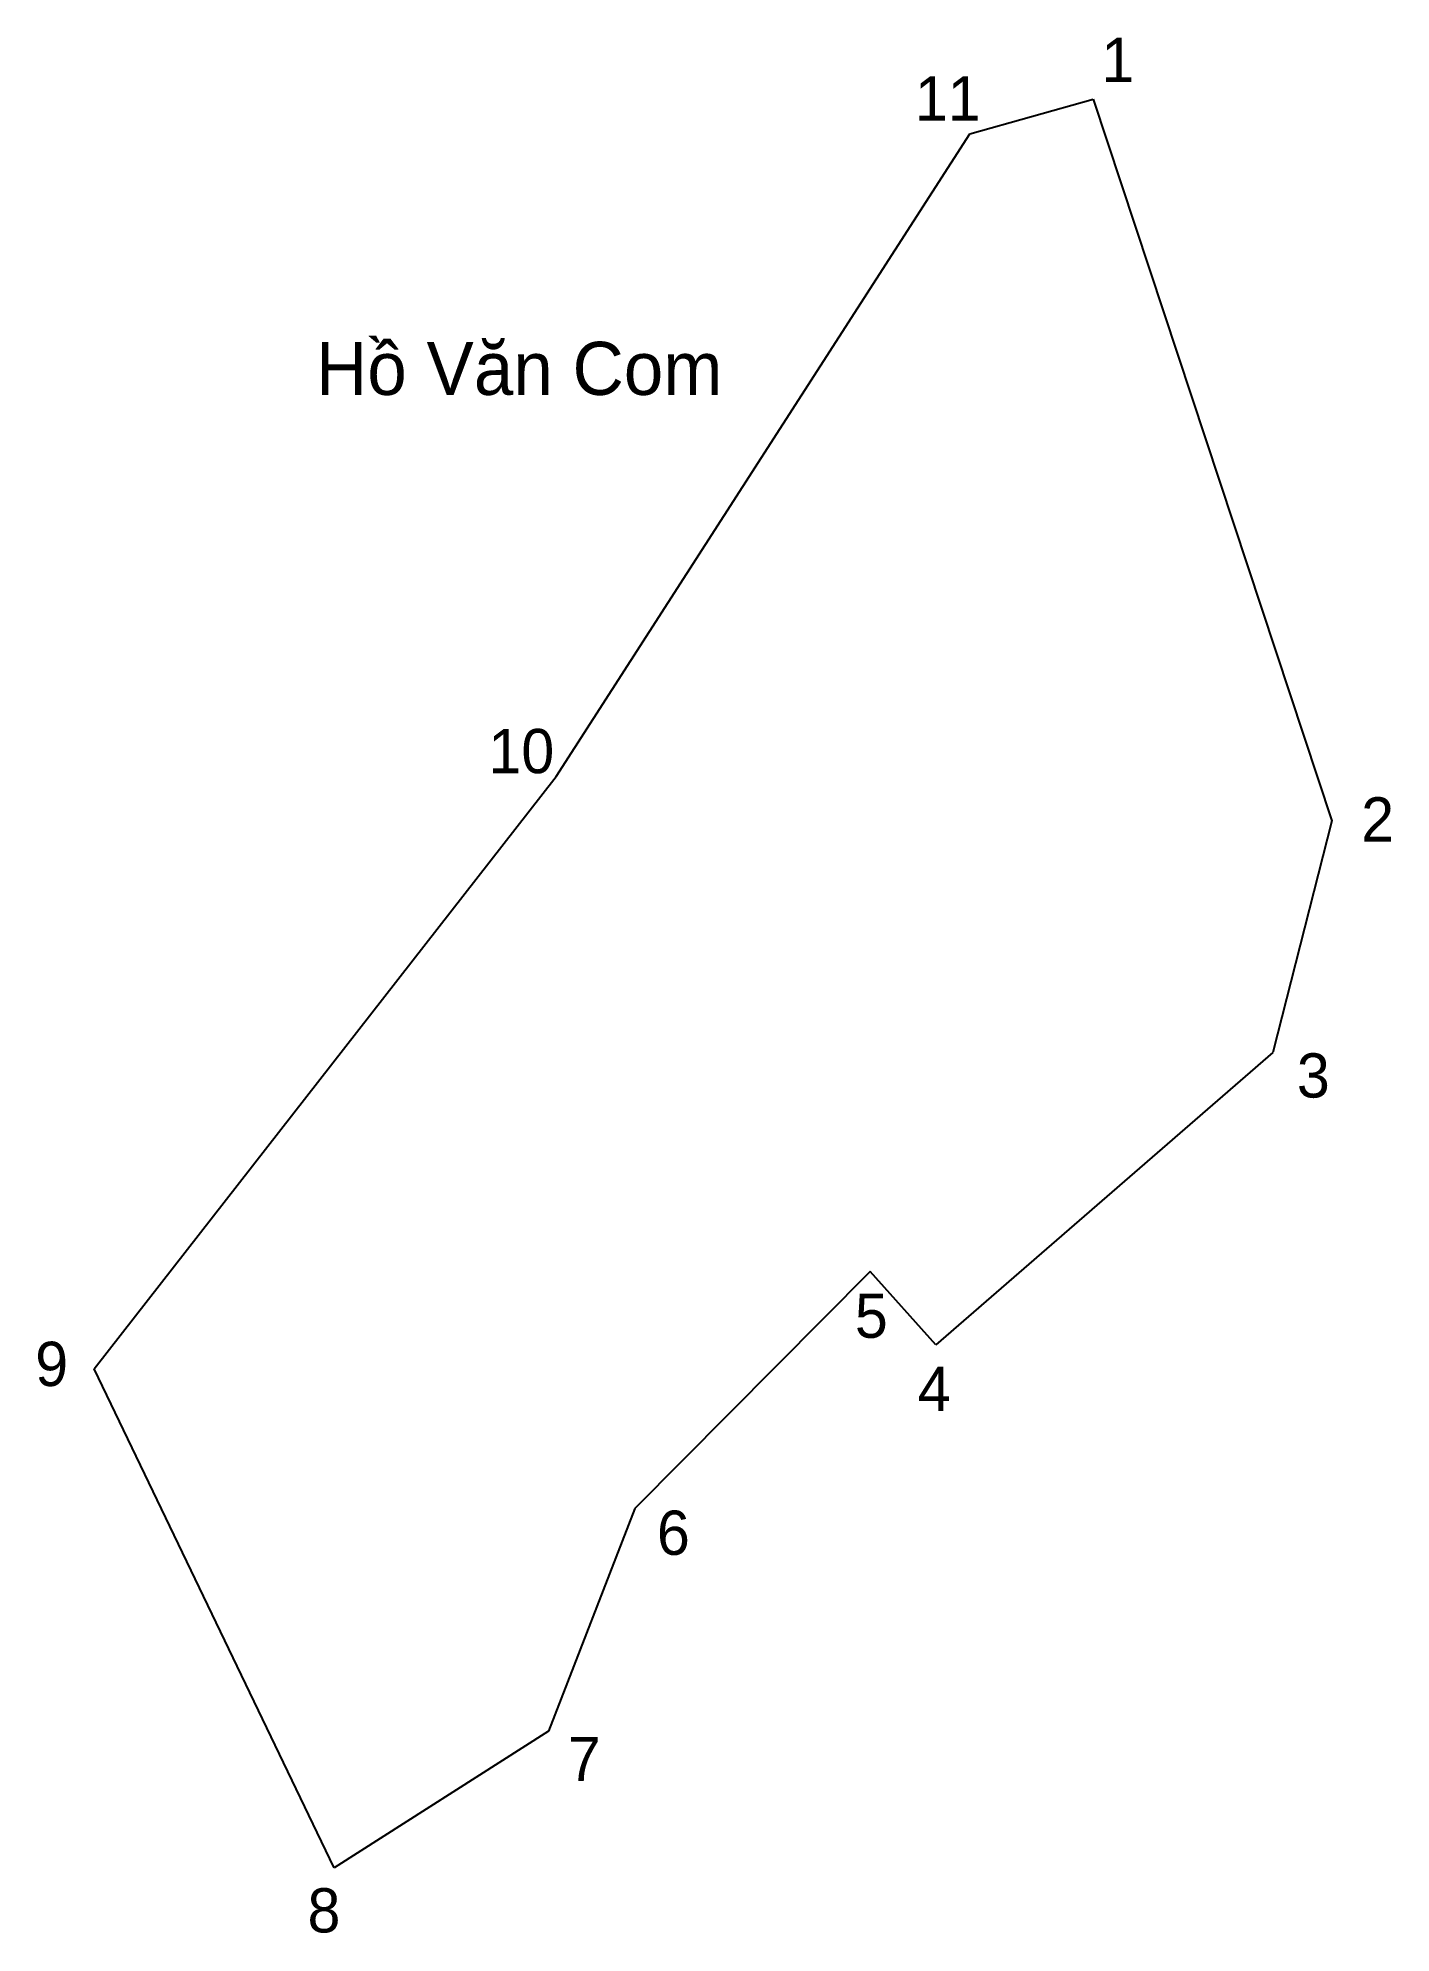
# Model space of a CAD drawing. Extents: x 549466 to 549590, y 1825462 to 1825636.
import ezdxf

# ---------------------------------------------------------------- set-up
doc = ezdxf.new("R2010")
doc.units = 0
for name, color, linetype in [('CanhThua', 7, 'Continuous'), ('SoHieuDinhThua', 7, 'Continuous'), ('TenChuLanCan', 7, 'Continuous')]:
    doc.layers.add(name, color=color, linetype=linetype)

msp = doc.modelspace()

# ---------------------------------------------------------------- linework, layer by layer
at = {"layer": 'CanhThua'}
for p, q in [((549551.24, 1825627.34), (549562.53, 1825630.54)), ((549562.53, 1825630.54), (549584.44, 1825564.32)), ((549513.29, 1825568.39), (549551.24, 1825627.34)), ((549470.93, 1825514.07), (549513.29, 1825568.39)), ((549584.44, 1825564.32), (549579.02, 1825543.09)), ((549579.02, 1825543.09), (549548.11, 1825516.27)), ((549542.1, 1825522.99), (549520.52, 1825501.23)), ((549548.11, 1825516.27), (549542.1, 1825522.99)), ((549492.94, 1825468.28), (549470.93, 1825514.07)), ((549520.52, 1825501.23), (549512.6, 1825480.83)), ((549512.6, 1825480.83), (549492.94, 1825468.28))]:
    msp.add_line(p, q, dxfattribs=at)

# ---------------------------------------------------------------- texts
at = {"layer": 'SoHieuDinhThua'}
for s, height, p in [('1', 4.06, (549563.3, 1825632.1)), ('11', 4.057, (549546.19, 1825628.57)), ('10', 4.057, (549507.09, 1825568.7)), ('2', 4.06, (549587.12, 1825562.43)), ('3', 4.06, (549581.22, 1825538.94)), ('5', 4.06, (549540.69, 1825516.9)), ('9', 4.06, (549465.53, 1825512.48)), ('4', 4.06, (549546.46, 1825510.2)), ('6', 4.06, (549522.54, 1825496.99)), ('7', 4.06, (549514.37, 1825476.23)), ('8', 4.06, (549490.5, 1825462.35))]:
    msp.add_text(s, height=height, dxfattribs=at).set_placement(p)
at = {"layer": 'TenChuLanCan'}
msp.add_text('Hồ Văn Com', height=4.868, dxfattribs=at).set_placement((549491.28, 1825603.4))

doc.saveas('drawing.dxf')
